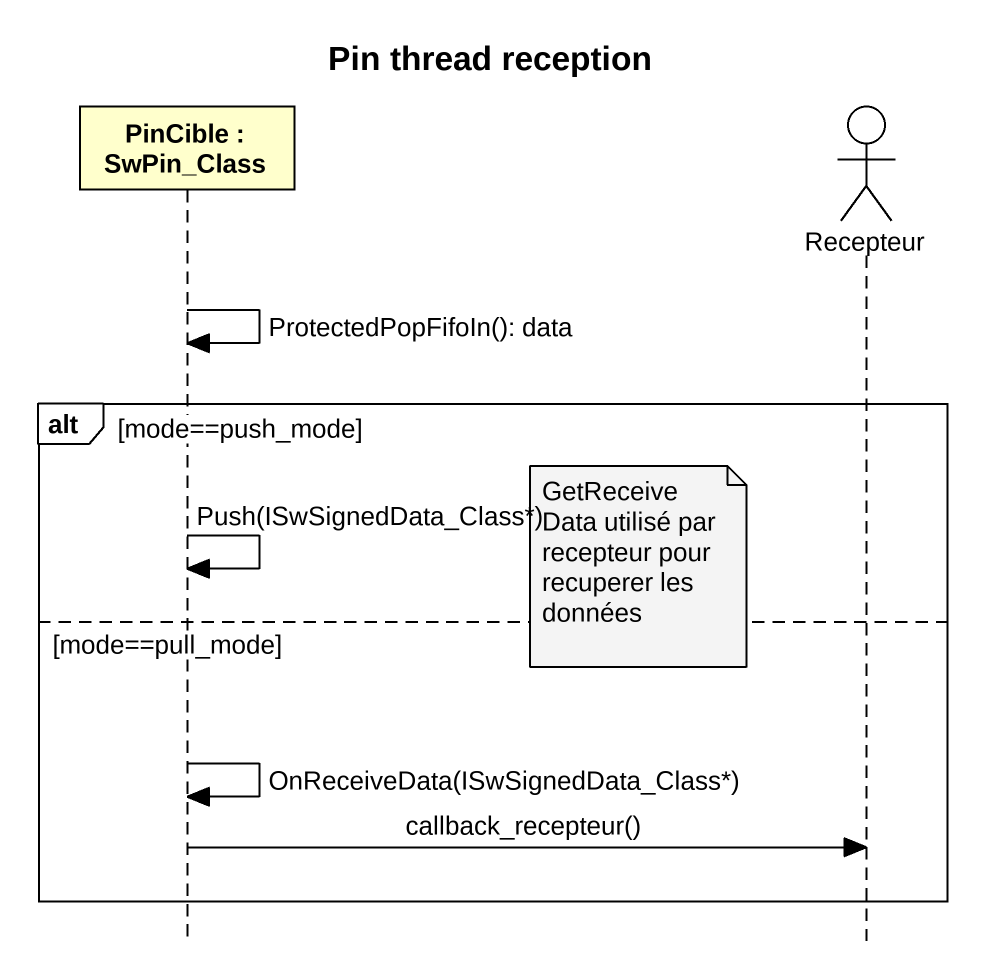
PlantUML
@startuml
title Pin thread reception
hide footbox
participant "PinCible : SwPin_Class" as PinCible
actor Recepteur

PinCible -> PinCible : ProtectedPopFifoIn(): data
alt mode==push_mode
  PinCible -> PinCible : Push(ISwSignedData_Class*)
  note left of Recepteur : GetReceiveData utilisé par recepteur pour recuperer les données
else mode==pull_mode
  PinCible -> PinCible : OnReceiveData(ISwSignedData_Class*)
  PinCible -> Recepteur : callback_recepteur()
end
@enduml
